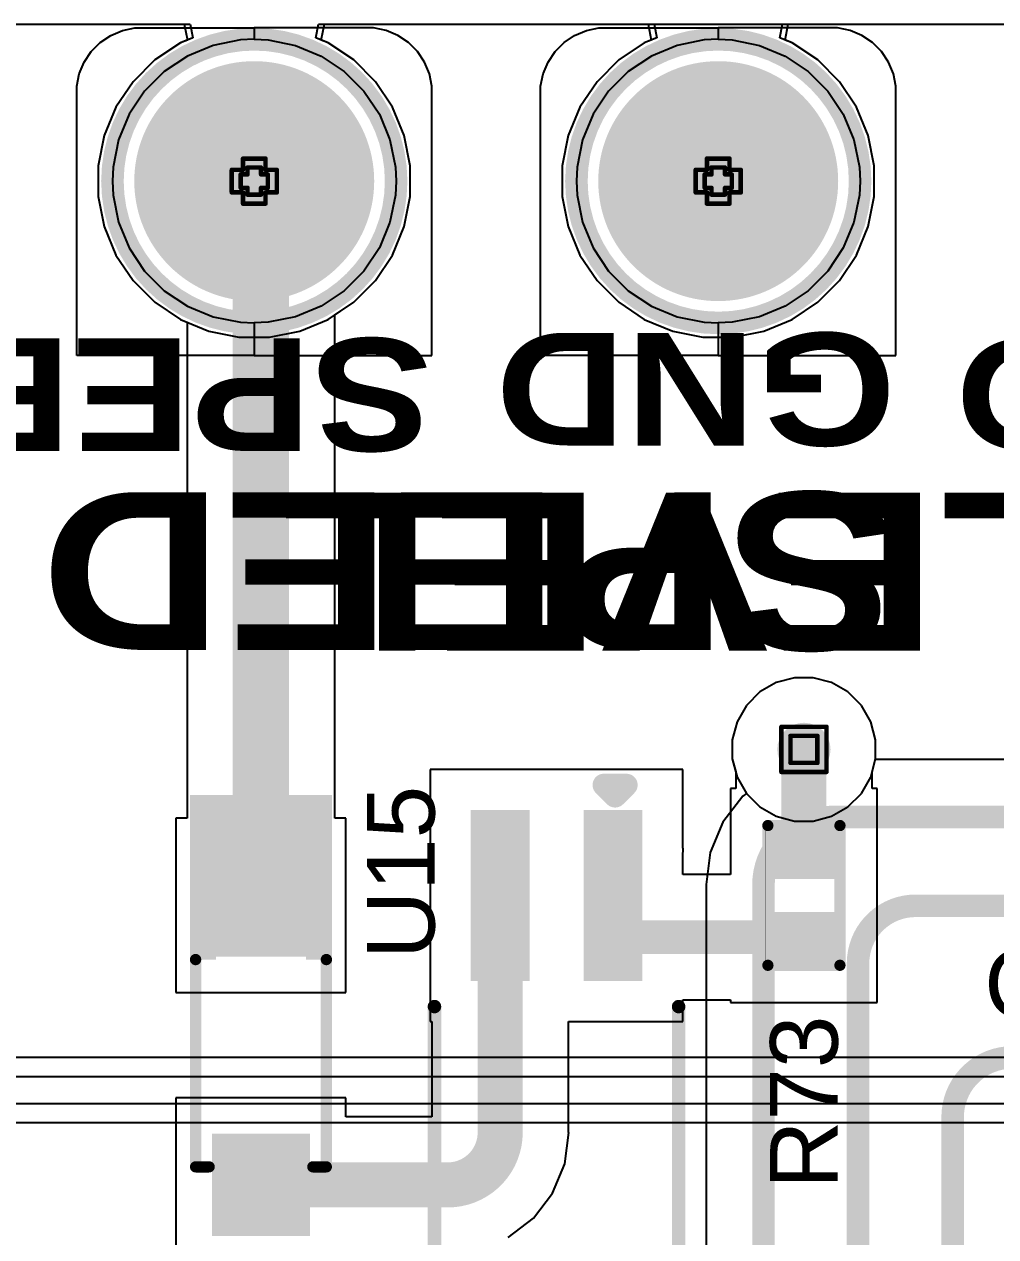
# Model space of a CAD drawing. Header units: inches. Extents: x -5 to 230, y -4 to 159.
# Drawn here: x 24.23 to 35.18, y 62.32 to 75.99 of the extents above; entities that cross this region are included whole.
import ezdxf

# ---------------------------------------------------------------- set-up
doc = ezdxf.new("R2010")
doc.units = ezdxf.units.IN
for name, color, linetype in [('Bottom Layer', 5, 'Continuous'), ('Bottom Solder', 6, 'Continuous'), ('Drill Drawing', 1, 'Continuous'), ('Layer 1', 16, 'Continuous'), ('Layer 2', 76, 'Continuous'), ('Multi-Layer', 9, 'Continuous'), ('Pad Holes', 156, 'Continuous'), ('Top Layer', 1, 'Continuous'), ('Top Overlay', 2, 'Continuous'), ('Top Paste', 8, 'Continuous'), ('Top Solder', 216, 'Continuous'), ('Via Holes', 16, 'Continuous')]:
    doc.layers.add(name, color=color, linetype=linetype)
doc.styles.add('Arial', font='', dxfattribs={"height": 0.2})
doc.styles.add('Arial Black_Bold', font='', dxfattribs={"height": 0.2})
doc.styles.get('Arial').set_extended_font_data('Arial')
doc.styles.get('Arial Black_Bold').set_extended_font_data('Arial Black', bold=True)

# ---------------------------------------------------------------- blocks, each defined once
blk = doc.blocks.new('0_5___T____P___30')
at = {"layer": 'Bottom Layer'}
h = blk.add_hatch(color=5, dxfattribs=at)
edge = h.paths.add_edge_path()
edge.add_arc((0, 0), 1.25, 0, 360)
at = {"layer": 'Bottom Solder'}
h = blk.add_hatch(color=6, dxfattribs=at)
edge = h.paths.add_edge_path()
edge.add_arc((0, 0), 1.352, 0, 360)
at = {"layer": 'Layer 1'}
h = blk.add_hatch(color=16, dxfattribs=at)
edge = h.paths.add_edge_path()
edge.add_arc((0, 0), 1.25, 0, 360)
at = {"layer": 'Layer 2'}
h = blk.add_hatch(color=76, dxfattribs=at)
edge = h.paths.add_edge_path()
edge.add_arc((0, 0), 1.25, 0, 360)
at = {"layer": 'Multi-Layer'}
h = blk.add_hatch(color=9, dxfattribs=at)
edge = h.paths.add_edge_path()
edge.add_arc((0, 0), 1.25, 0, 360)
at = {"layer": 'Pad Holes'}
h = blk.add_hatch(color=7, dxfattribs=at)
edge = h.paths.add_edge_path()
edge.add_arc((0, 0), 0.75, 0, 360)
at = {"layer": 'Top Layer'}
h = blk.add_hatch(color=1, dxfattribs=at)
edge = h.paths.add_edge_path()
edge.add_arc((0, 0), 1.25, 0, 360)
at = {"layer": 'Top Solder'}
h = blk.add_hatch(color=216, dxfattribs=at)
edge = h.paths.add_edge_path()
edge.add_arc((0, 0), 1.352, 0, 360)
blk = doc.blocks.new('0_5___T____P___32')
at = {"layer": 'Bottom Layer'}
h = blk.add_hatch(color=5, dxfattribs=at)
edge = h.paths.add_edge_path()
edge.add_arc((0, 0), 1.25, 0, 360)
at = {"layer": 'Bottom Solder'}
h = blk.add_hatch(color=6, dxfattribs=at)
edge = h.paths.add_edge_path()
edge.add_arc((0, 0), 1.352, 0, 360)
at = {"layer": 'Layer 1'}
h = blk.add_hatch(color=16, dxfattribs=at)
edge = h.paths.add_edge_path()
edge.add_arc((0, 0), 1.25, 0, 360)
at = {"layer": 'Layer 2'}
h = blk.add_hatch(color=76, dxfattribs=at)
edge = h.paths.add_edge_path()
edge.add_arc((0, 0), 1.25, 0, 360)
at = {"layer": 'Multi-Layer'}
h = blk.add_hatch(color=9, dxfattribs=at)
edge = h.paths.add_edge_path()
edge.add_arc((0, 0), 1.25, 0, 360)
at = {"layer": 'Pad Holes'}
h = blk.add_hatch(color=7, dxfattribs=at)
edge = h.paths.add_edge_path()
edge.add_arc((0, 0), 0.75, 0, 360)
at = {"layer": 'Top Layer'}
h = blk.add_hatch(color=1, dxfattribs=at)
edge = h.paths.add_edge_path()
edge.add_arc((0, 0), 1.25, 0, 360)
at = {"layer": 'Top Solder'}
h = blk.add_hatch(color=216, dxfattribs=at)
edge = h.paths.add_edge_path()
edge.add_arc((0, 0), 1.352, 0, 360)
blk = doc.blocks.new('SOIC_4_175____61')
at = {"layer": 'Top Layer'}
for points in [[(-2.31, 0.915), (-2.31, 0.355), (-4.137, 0.355), (-4.137, 0.915)], [(4.137, 0.915), (4.137, 0.355), (2.31, 0.355), (2.31, 0.915)], [(-2.31, -0.355), (-2.31, -0.915), (-4.137, -0.915), (-4.137, -0.355)], [(4.137, -0.355), (4.137, -0.915), (2.31, -0.915), (2.31, -0.355)]]:
    blk.add_hatch(color=1, dxfattribs=at).paths.add_polyline_path(points)
at = {"layer": 'Top Paste'}
for points in [[(-2.31, 0.915), (-2.31, 0.355), (-4.137, 0.355), (-4.137, 0.915)], [(4.137, 0.915), (4.137, 0.355), (2.31, 0.355), (2.31, 0.915)], [(-2.31, -0.355), (-2.31, -0.915), (-4.137, -0.915), (-4.137, -0.355)], [(4.137, -0.355), (4.137, -0.915), (2.31, -0.915), (2.31, -0.355)]]:
    blk.add_hatch(color=8, dxfattribs=at).paths.add_polyline_path(points)
at = {"layer": 'Top Solder'}
for points in [[(-2.259, 0.966), (-2.259, 0.304), (-4.188, 0.304), (-4.188, 0.966)], [(4.188, 0.966), (4.188, 0.304), (2.259, 0.304), (2.259, 0.966)], [(-2.259, -0.304), (-2.259, -0.966), (-4.188, -0.966), (-4.188, -0.304)], [(4.188, -0.304), (4.188, -0.966), (2.259, -0.966), (2.259, -0.304)]]:
    blk.add_hatch(color=216, dxfattribs=at).paths.add_polyline_path(points)
at = {"layer": 'Top Overlay'}
for points in [[(1.971, 1.376, 0.152, 0.152, 0), (-1.971, 1.376, 0.152, 0.152, 0)], [(-4.468, 0.533, 0.254, 0.254, 0), (-4.468, 0.787, 0.254, 0.254, 0)], [(-4.341, 0.66, 0.254, 0.254, 0), (-4.468, 0.787, 0.254, 0.254, 0)], [(-4.468, 0.533, 0.254, 0.254, 0), (-4.341, 0.66, 0.254, 0.254, 0)], [(1.971, -1.376, 0.152, 0.152, 0), (-1.971, -1.376, 0.152, 0.152, 0)]]:
    blk.add_lwpolyline(points, format="xyseb", dxfattribs=at)
for points in [[(-2.009, 1.376, 0.0762, 0.0762, 1), (-1.933, 1.376, 0.0762, 0.0762, 1)], [(1.933, 1.376, 0.0762, 0.0762, 1), (2.009, 1.376, 0.0762, 0.0762, 1)], [(-4.532, 0.787, 0.127, 0.127, 1), (-4.405, 0.787, 0.127, 0.127, 1)], [(-4.532, 0.787, 0.127, 0.127, 1), (-4.405, 0.787, 0.127, 0.127, 1)], [(-4.405, 0.66, 0.127, 0.127, 1), (-4.278, 0.66, 0.127, 0.127, 1)], [(-4.405, 0.66, 0.127, 0.127, 1), (-4.278, 0.66, 0.127, 0.127, 1)], [(-4.532, 0.533, 0.127, 0.127, 1), (-4.405, 0.533, 0.127, 0.127, 1)], [(-4.532, 0.533, 0.127, 0.127, 1), (-4.405, 0.533, 0.127, 0.127, 1)], [(-2.009, -1.376, 0.0762, 0.0762, 1), (-1.933, -1.376, 0.0762, 0.0762, 1)], [(1.933, -1.376, 0.0762, 0.0762, 1), (2.009, -1.376, 0.0762, 0.0762, 1)]]:
    blk.add_lwpolyline(points, format="xyseb", close=True, dxfattribs=at)
blk = doc.blocks.new('R___0402_107')
at = {"layer": 'Top Layer'}
for points in [[(-0.699, -0.318), (-0.699, 0.317), (-0.241, 0.317), (-0.241, -0.318)], [(0.241, -0.318), (0.241, 0.317), (0.699, 0.317), (0.699, -0.318)]]:
    blk.add_hatch(color=1, dxfattribs=at).paths.add_polyline_path(points)
at = {"layer": 'Top Paste'}
for points in [[(-0.699, -0.318), (-0.699, 0.317), (-0.241, 0.317), (-0.241, -0.318)], [(0.241, -0.318), (0.241, 0.317), (0.699, 0.317), (0.699, -0.318)]]:
    blk.add_hatch(color=8, dxfattribs=at).paths.add_polyline_path(points)
at = {"layer": 'Top Solder'}
for points in [[(-0.754, -0.373), (-0.754, 0.373), (-0.186, 0.373), (-0.186, -0.373)], [(0.186, -0.373), (0.186, 0.373), (0.754, 0.373), (0.754, -0.373)]]:
    blk.add_hatch(color=216, dxfattribs=at).paths.add_polyline_path(points)
at = {"layer": 'Top Overlay'}
for points in [[(0.787, 0.406, 0.127, 0.127, 0), (-0.787, 0.406, 0.127, 0.127, 0)], [(-0.787, -0.406, 0.127, 0.127, 0), (-0.787, 0.406, 0.127, 0.127, 0)], [(0.787, -0.406, 0.127, 0.127, 0), (0.787, 0.406, 0.127, 0.127, 0)], [(0.787, -0.406, 0.127, 0.127, 0), (-0.787, -0.406, 0.127, 0.127, 0)], [(0.813, -0.432, 0.00323, 0.00323, 0), (-0.813, -0.432, 0.00323, 0.00323, 0)]]:
    blk.add_lwpolyline(points, format="xyseb", dxfattribs=at)
for points in [[(-0.819, 0.406, 0.0635, 0.0635, 1), (-0.756, 0.406, 0.0635, 0.0635, 1)], [(-0.819, 0.406, 0.0635, 0.0635, 1), (-0.756, 0.406, 0.0635, 0.0635, 1)], [(0.756, 0.406, 0.0635, 0.0635, 1), (0.819, 0.406, 0.0635, 0.0635, 1)], [(0.756, 0.406, 0.0635, 0.0635, 1), (0.819, 0.406, 0.0635, 0.0635, 1)], [(-0.819, -0.406, 0.0635, 0.0635, 1), (-0.756, -0.406, 0.0635, 0.0635, 1)], [(-0.819, -0.406, 0.0635, 0.0635, 1), (-0.756, -0.406, 0.0635, 0.0635, 1)], [(0.756, -0.406, 0.0635, 0.0635, 1), (0.819, -0.406, 0.0635, 0.0635, 1)], [(0.756, -0.406, 0.0635, 0.0635, 1), (0.819, -0.406, 0.0635, 0.0635, 1)], [(-0.814, -0.432, 0.00161, 0.00161, 1), (-0.812, -0.432, 0.00161, 0.00161, 1)], [(0.812, -0.432, 0.00161, 0.00161, 1), (0.814, -0.432, 0.00161, 0.00161, 1)]]:
    blk.add_lwpolyline(points, format="xyseb", close=True, dxfattribs=at)
blk = doc.blocks.new('SOD_123_204')
at = {"layer": 'Top Layer'}
for points in [[(-1.1, 0.45), (-1.1, -0.45), (-2.05, -0.45), (-2.05, 0.45)], [(2.05, 0.45), (2.05, -0.45), (1.1, -0.45), (1.1, 0.45)]]:
    blk.add_hatch(color=1, dxfattribs=at).paths.add_polyline_path(points)
at = {"layer": 'Top Overlay'}
for points in [[(0.965, 0.508), (2.819, 0.508), (2.819, 0.8), (0.965, 0.8)], [(2.12, -0.787), (2.819, -0.787), (2.819, 0.787), (2.12, 0.787)], [(0.965, -0.8), (2.819, -0.8), (2.819, -0.508), (0.965, -0.508)]]:
    blk.add_hatch(color=2, dxfattribs=at).paths.add_polyline_path(points)
at = {"layer": 'Top Paste'}
for points in [[(-1.1, 0.45), (-1.1, -0.45), (-2.05, -0.45), (-2.05, 0.45)], [(2.05, 0.45), (2.05, -0.45), (1.1, -0.45), (1.1, 0.45)]]:
    blk.add_hatch(color=8, dxfattribs=at).paths.add_polyline_path(points)
at = {"layer": 'Top Solder'}
for points in [[(-0.998, 0.552), (-0.998, -0.552), (-2.152, -0.552), (-2.152, 0.552)], [(2.152, 0.552), (2.152, -0.552), (0.998, -0.552), (0.998, 0.552)]]:
    blk.add_hatch(color=216, dxfattribs=at).paths.add_polyline_path(points)
at = {"layer": 'Top Overlay'}
for points in [[(-1.372, 0.737, 0.127, 0.127, 0), (-1.372, 0.584, 0.127, 0.127, 0)], [(-1.372, 0.737, 0.127, 0.127, 0), (0.965, 0.737, 0.127, 0.127, 0)], [(-1.372, -0.584, 0.127, 0.127, 0), (-1.372, -0.737, 0.127, 0.127, 0)], [(-1.372, -0.737, 0.127, 0.127, 0), (0.965, -0.737, 0.127, 0.127, 0)]]:
    blk.add_lwpolyline(points, format="xyseb", dxfattribs=at)
for points in [[(-1.403, 0.737, 0.0635, 0.0635, 1), (-1.34, 0.737, 0.0635, 0.0635, 1)], [(-1.403, 0.737, 0.0635, 0.0635, 1), (-1.34, 0.737, 0.0635, 0.0635, 1)], [(0.933, 0.737, 0.0635, 0.0635, 1), (0.997, 0.737, 0.0635, 0.0635, 1)], [(-1.403, 0.584, 0.0635, 0.0635, 1), (-1.34, 0.584, 0.0635, 0.0635, 1)], [(-1.403, -0.584, 0.0635, 0.0635, 1), (-1.34, -0.584, 0.0635, 0.0635, 1)], [(-1.403, -0.737, 0.0635, 0.0635, 1), (-1.34, -0.737, 0.0635, 0.0635, 1)], [(-1.403, -0.737, 0.0635, 0.0635, 1), (-1.34, -0.737, 0.0635, 0.0635, 1)], [(0.933, -0.737, 0.0635, 0.0635, 1), (0.997, -0.737, 0.0635, 0.0635, 1)]]:
    blk.add_lwpolyline(points, format="xyseb", close=True, dxfattribs=at)

msp = doc.modelspace()

# ---------------------------------------------------------------- hatches: boundary and pattern name
at = {"layer": 'Bottom Layer'}
h = msp.add_hatch(color=5, dxfattribs=at)
edge = h.paths.add_edge_path()
edge.add_arc((33.02, 67.818), 0.3, 0, 360)
at = {"layer": 'Layer 1'}
h = msp.add_hatch(color=16, dxfattribs=at)
edge = h.paths.add_edge_path()
edge.add_arc((33.02, 67.818), 0.3, 0, 360)
at = {"layer": 'Layer 2'}
h = msp.add_hatch(color=76, dxfattribs=at)
edge = h.paths.add_edge_path()
edge.add_arc((33.02, 67.818), 0.3, 0, 360)
at = {"layer": 'Top Layer'}
h = msp.add_hatch(color=1, dxfattribs=at)
edge = h.paths.add_edge_path()
edge.add_arc((33.02, 67.818), 0.3, 0, 360)
at = {"layer": 'Via Holes'}
h = msp.add_hatch(color=7, dxfattribs=at)
edge = h.paths.add_edge_path()
edge.add_arc((33.02, 67.818), 0.15, 0, 360)

# ---------------------------------------------------------------- linework, layer by layer
at = {"layer": 'Bottom Layer'}
for p, q in [((22.386, 75.991), (26.035, 75.991)), ((26.035, 75.991), (26.071, 75.813)), ((27.58, 75.813), (27.615, 75.991)), ((27.615, 75.991), (31.264, 75.991)), ((31.264, 75.991), (31.3, 75.813)), ((32.809, 75.813), (32.844, 75.991)), ((32.844, 75.991), (36.448, 75.991)), ((25.993, 75.781), (25.705, 75.589)), ((26.071, 75.813), (25.993, 75.781)), ((27.658, 75.781), (27.58, 75.813)), ((27.946, 75.589), (27.658, 75.781)), ((31.221, 75.781), (30.934, 75.589)), ((31.3, 75.813), (31.221, 75.781)), ((32.887, 75.781), (32.809, 75.813)), ((33.175, 75.589), (32.887, 75.781)), ((25.705, 75.589), (25.46, 75.344)), ((28.191, 75.344), (27.946, 75.589)), ((30.934, 75.589), (30.689, 75.344)), ((33.42, 75.344), (33.175, 75.589)), ((25.46, 75.344), (25.267, 75.056)), ((28.383, 75.056), (28.191, 75.344)), ((30.689, 75.344), (30.496, 75.056)), ((33.612, 75.056), (33.42, 75.344)), ((25.267, 75.056), (25.135, 74.736)), ((28.516, 74.736), (28.383, 75.056)), ((30.496, 75.056), (30.364, 74.736)), ((33.745, 74.736), (33.612, 75.056)), ((25.135, 74.736), (25.067, 74.396)), ((28.583, 74.396), (28.516, 74.736)), ((30.364, 74.736), (30.296, 74.396)), ((33.812, 74.396), (33.745, 74.736)), ((25.067, 74.396), (25.067, 74.05)), ((28.583, 74.05), (28.583, 74.396)), ((30.296, 74.396), (30.296, 74.05)), ((33.812, 74.05), (33.812, 74.396)), ((25.067, 74.05), (25.135, 73.71)), ((28.516, 73.71), (28.583, 74.05)), ((30.296, 74.05), (30.364, 73.71)), ((33.745, 73.71), (33.812, 74.05)), ((25.135, 73.71), (25.267, 73.39)), ((28.383, 73.39), (28.516, 73.71)), ((30.364, 73.71), (30.496, 73.39)), ((33.612, 73.39), (33.745, 73.71)), ((25.267, 73.39), (25.46, 73.103)), ((28.191, 73.103), (28.383, 73.39)), ((30.496, 73.39), (30.689, 73.103)), ((33.42, 73.103), (33.612, 73.39)), ((25.46, 73.103), (25.705, 72.858)), ((27.946, 72.858), (28.191, 73.103)), ((30.689, 73.103), (30.934, 72.858)), ((33.175, 72.858), (33.42, 73.103)), ((25.705, 72.858), (25.993, 72.665)), ((27.658, 72.665), (27.946, 72.858)), ((30.934, 72.858), (31.221, 72.665)), ((32.887, 72.665), (33.175, 72.858)), ((25.993, 72.665), (26.313, 72.533)), ((27.338, 72.533), (27.658, 72.665)), ((31.221, 72.665), (31.541, 72.533)), ((32.567, 72.533), (32.887, 72.665)), ((26.313, 72.533), (26.652, 72.465)), ((26.652, 72.465), (26.998, 72.465)), ((26.998, 72.465), (27.338, 72.533)), ((31.541, 72.533), (31.881, 72.465)), ((31.881, 72.465), (32.227, 72.465)), ((32.227, 72.465), (32.567, 72.533)), ((32.914, 68.626), (32.708, 68.571)), ((33.126, 68.626), (32.914, 68.626)), ((33.332, 68.571), (33.126, 68.626)), ((32.708, 68.571), (32.524, 68.465)), ((33.516, 68.465), (33.332, 68.571)), ((32.524, 68.465), (32.373, 68.314)), ((33.667, 68.314), (33.516, 68.465)), ((32.373, 68.314), (32.267, 68.13)), ((33.773, 68.13), (33.667, 68.314)), ((32.267, 68.13), (32.212, 67.924)), ((33.828, 67.924), (33.773, 68.13)), ((32.212, 67.924), (32.212, 67.712)), ((33.828, 67.712), (33.828, 67.924)), ((32.212, 67.712), (32.267, 67.506)), ((33.834, 67.703), (33.828, 67.712)), ((39.919, 67.703), (33.834, 67.703)), ((32.267, 67.506), (32.373, 67.322)), ((32.331, 67.289), (32.106, 66.997)), ((32.373, 67.322), (32.331, 67.289)), ((32.106, 66.997), (31.965, 66.656)), ((31.965, 66.656), (31.918, 66.296)), ((31.918, 66.296), (31.917, 66.291)), ((31.917, 66.291), (31.917, 56.787))]:
    msp.add_line(p, q, dxfattribs=at)
for points in [[(32.564, 66.291, 0.254, 0.254, -0.414214), (33.329, 67.056, 0.254, 0.254, 0)], [(33.329, 67.056, 0.254, 0.254, 0), (71.692, 67.056, 0.254, 0.254, 0)], [(32.564, 50.823, 0.254, 0.254, 0), (32.564, 66.291, 0.254, 0.254, 0)], [(33.63, 65.407, 0.254, 0.254, -0.414214), (34.278, 66.055, 0.254, 0.254, 0)], [(34.278, 66.055, 0.254, 0.254, 0), (68.756, 66.055, 0.254, 0.254, 0)], [(33.63, 50.823, 0.254, 0.254, 0), (33.63, 65.407, 0.254, 0.254, 0)], [(34.696, 63.674, 0.254, 0.254, -0.414214), (35.368, 64.346, 0.254, 0.254, 0)], [(34.696, 50.823, 0.254, 0.254, 0), (34.696, 63.674, 0.254, 0.254, 0)]]:
    msp.add_lwpolyline(points, format="xyseb", dxfattribs=at)
for points in [[(33.266, 67.056, 0.127, 0.127, 1), (33.393, 67.056, 0.127, 0.127, 1)], [(33.266, 67.056, 0.127, 0.127, 1), (33.393, 67.056, 0.127, 0.127, 1)], [(32.501, 66.291, 0.127, 0.127, 1), (32.628, 66.291, 0.127, 0.127, 1)], [(32.501, 66.291, 0.127, 0.127, 1), (32.628, 66.291, 0.127, 0.127, 1)], [(34.215, 66.055, 0.127, 0.127, 1), (34.342, 66.055, 0.127, 0.127, 1)], [(34.215, 66.055, 0.127, 0.127, 1), (34.342, 66.055, 0.127, 0.127, 1)], [(33.566, 65.407, 0.127, 0.127, 1), (33.693, 65.407, 0.127, 0.127, 1)], [(33.566, 65.407, 0.127, 0.127, 1), (33.693, 65.407, 0.127, 0.127, 1)], [(34.632, 63.674, 0.127, 0.127, 1), (34.759, 63.674, 0.127, 0.127, 1)], [(34.632, 63.674, 0.127, 0.127, 1), (34.759, 63.674, 0.127, 0.127, 1)]]:
    msp.add_lwpolyline(points, format="xyseb", close=True, dxfattribs=at)
at = {"layer": 'Drill Drawing'}
for points in [[(26.698, 74.35, 0.0508, 0.0508, 0), (26.698, 74.477, 0.0508, 0.0508, 0)], [(26.698, 74.477, 0.0508, 0.0508, 0), (26.952, 74.477, 0.0508, 0.0508, 0)], [(26.952, 74.35, 0.0508, 0.0508, 0), (26.952, 74.477, 0.0508, 0.0508, 0)], [(31.927, 74.35, 0.0508, 0.0508, 0), (31.927, 74.477, 0.0508, 0.0508, 0)], [(31.927, 74.477, 0.0508, 0.0508, 0), (32.181, 74.477, 0.0508, 0.0508, 0)], [(32.181, 74.35, 0.0508, 0.0508, 0), (32.181, 74.477, 0.0508, 0.0508, 0)], [(26.571, 74.096, 0.0508, 0.0508, 0), (26.571, 74.35, 0.0508, 0.0508, 0)], [(26.571, 74.35, 0.0508, 0.0508, 0), (26.698, 74.35, 0.0508, 0.0508, 0)], [(26.749, 74.299, 0.0508, 0.0508, 0), (26.749, 74.376, 0.0508, 0.0508, 0)], [(26.749, 74.376, 0.0508, 0.0508, 0), (26.902, 74.376, 0.0508, 0.0508, 0)], [(26.902, 74.299, 0.0508, 0.0508, 0), (26.902, 74.376, 0.0508, 0.0508, 0)], [(26.952, 74.35, 0.0508, 0.0508, 0), (27.079, 74.35, 0.0508, 0.0508, 0)], [(27.079, 74.096, 0.0508, 0.0508, 0), (27.079, 74.35, 0.0508, 0.0508, 0)], [(31.8, 74.096, 0.0508, 0.0508, 0), (31.8, 74.35, 0.0508, 0.0508, 0)], [(31.8, 74.35, 0.0508, 0.0508, 0), (31.927, 74.35, 0.0508, 0.0508, 0)], [(31.978, 74.299, 0.0508, 0.0508, 0), (31.978, 74.376, 0.0508, 0.0508, 0)], [(31.978, 74.376, 0.0508, 0.0508, 0), (32.13, 74.376, 0.0508, 0.0508, 0)], [(32.13, 74.299, 0.0508, 0.0508, 0), (32.13, 74.376, 0.0508, 0.0508, 0)], [(32.181, 74.35, 0.0508, 0.0508, 0), (32.308, 74.35, 0.0508, 0.0508, 0)], [(32.308, 74.096, 0.0508, 0.0508, 0), (32.308, 74.35, 0.0508, 0.0508, 0)], [(26.673, 74.147, 0.0508, 0.0508, 0), (26.673, 74.299, 0.0508, 0.0508, 0)], [(26.673, 74.299, 0.0508, 0.0508, 0), (26.749, 74.299, 0.0508, 0.0508, 0)], [(26.902, 74.299, 0.0508, 0.0508, 0), (26.978, 74.299, 0.0508, 0.0508, 0)], [(26.978, 74.147, 0.0508, 0.0508, 0), (26.978, 74.299, 0.0508, 0.0508, 0)], [(31.902, 74.147, 0.0508, 0.0508, 0), (31.902, 74.299, 0.0508, 0.0508, 0)], [(31.902, 74.299, 0.0508, 0.0508, 0), (31.978, 74.299, 0.0508, 0.0508, 0)], [(32.13, 74.299, 0.0508, 0.0508, 0), (32.207, 74.299, 0.0508, 0.0508, 0)], [(32.207, 74.147, 0.0508, 0.0508, 0), (32.207, 74.299, 0.0508, 0.0508, 0)], [(26.571, 74.096, 0.0508, 0.0508, 0), (26.698, 74.096, 0.0508, 0.0508, 0)], [(26.673, 74.147, 0.0508, 0.0508, 0), (26.749, 74.147, 0.0508, 0.0508, 0)], [(26.698, 73.969, 0.0508, 0.0508, 0), (26.698, 74.096, 0.0508, 0.0508, 0)], [(26.749, 74.071, 0.0508, 0.0508, 0), (26.749, 74.147, 0.0508, 0.0508, 0)], [(26.749, 74.071, 0.0508, 0.0508, 0), (26.902, 74.071, 0.0508, 0.0508, 0)], [(26.902, 74.147, 0.0508, 0.0508, 0), (26.978, 74.147, 0.0508, 0.0508, 0)], [(26.902, 74.071, 0.0508, 0.0508, 0), (26.902, 74.147, 0.0508, 0.0508, 0)], [(26.952, 74.096, 0.0508, 0.0508, 0), (27.079, 74.096, 0.0508, 0.0508, 0)], [(26.952, 73.969, 0.0508, 0.0508, 0), (26.952, 74.096, 0.0508, 0.0508, 0)], [(31.8, 74.096, 0.0508, 0.0508, 0), (31.927, 74.096, 0.0508, 0.0508, 0)], [(31.902, 74.147, 0.0508, 0.0508, 0), (31.978, 74.147, 0.0508, 0.0508, 0)], [(31.927, 73.969, 0.0508, 0.0508, 0), (31.927, 74.096, 0.0508, 0.0508, 0)], [(31.978, 74.071, 0.0508, 0.0508, 0), (31.978, 74.147, 0.0508, 0.0508, 0)], [(31.978, 74.071, 0.0508, 0.0508, 0), (32.13, 74.071, 0.0508, 0.0508, 0)], [(32.13, 74.147, 0.0508, 0.0508, 0), (32.207, 74.147, 0.0508, 0.0508, 0)], [(32.13, 74.071, 0.0508, 0.0508, 0), (32.13, 74.147, 0.0508, 0.0508, 0)], [(32.181, 74.096, 0.0508, 0.0508, 0), (32.308, 74.096, 0.0508, 0.0508, 0)], [(32.181, 73.969, 0.0508, 0.0508, 0), (32.181, 74.096, 0.0508, 0.0508, 0)], [(26.698, 73.969, 0.0508, 0.0508, 0), (26.952, 73.969, 0.0508, 0.0508, 0)], [(31.927, 73.969, 0.0508, 0.0508, 0), (32.181, 73.969, 0.0508, 0.0508, 0)], [(32.766, 68.072, 0.0508, 0.0508, 0), (33.274, 68.072, 0.0508, 0.0508, 0)], [(32.766, 67.564, 0.0508, 0.0508, 0), (32.766, 68.072, 0.0508, 0.0508, 0)], [(33.274, 67.564, 0.0508, 0.0508, 0), (33.274, 68.072, 0.0508, 0.0508, 0)], [(32.868, 67.97, 0.0508, 0.0508, 0), (33.172, 67.97, 0.0508, 0.0508, 0)], [(32.868, 67.666, 0.0508, 0.0508, 0), (32.868, 67.97, 0.0508, 0.0508, 0)], [(33.172, 67.666, 0.0508, 0.0508, 0), (33.172, 67.97, 0.0508, 0.0508, 0)], [(32.868, 67.666, 0.0508, 0.0508, 0), (33.172, 67.666, 0.0508, 0.0508, 0)], [(32.766, 67.564, 0.0508, 0.0508, 0), (33.274, 67.564, 0.0508, 0.0508, 0)]]:
    msp.add_lwpolyline(points, format="xyseb", dxfattribs=at)
for points in [[(26.686, 74.477, 0.0254, 0.0254, 1), (26.711, 74.477, 0.0254, 0.0254, 1)], [(26.686, 74.477, 0.0254, 0.0254, 1), (26.711, 74.477, 0.0254, 0.0254, 1)], [(26.94, 74.477, 0.0254, 0.0254, 1), (26.965, 74.477, 0.0254, 0.0254, 1)], [(26.94, 74.477, 0.0254, 0.0254, 1), (26.965, 74.477, 0.0254, 0.0254, 1)], [(31.914, 74.477, 0.0254, 0.0254, 1), (31.94, 74.477, 0.0254, 0.0254, 1)], [(31.914, 74.477, 0.0254, 0.0254, 1), (31.94, 74.477, 0.0254, 0.0254, 1)], [(32.168, 74.477, 0.0254, 0.0254, 1), (32.194, 74.477, 0.0254, 0.0254, 1)], [(32.168, 74.477, 0.0254, 0.0254, 1), (32.194, 74.477, 0.0254, 0.0254, 1)], [(26.559, 74.35, 0.0254, 0.0254, 1), (26.584, 74.35, 0.0254, 0.0254, 1)], [(26.559, 74.35, 0.0254, 0.0254, 1), (26.584, 74.35, 0.0254, 0.0254, 1)], [(26.686, 74.35, 0.0254, 0.0254, 1), (26.711, 74.35, 0.0254, 0.0254, 1)], [(26.686, 74.35, 0.0254, 0.0254, 1), (26.711, 74.35, 0.0254, 0.0254, 1)], [(26.736, 74.376, 0.0254, 0.0254, 1), (26.762, 74.376, 0.0254, 0.0254, 1)], [(26.736, 74.376, 0.0254, 0.0254, 1), (26.762, 74.376, 0.0254, 0.0254, 1)], [(26.889, 74.376, 0.0254, 0.0254, 1), (26.914, 74.376, 0.0254, 0.0254, 1)], [(26.889, 74.376, 0.0254, 0.0254, 1), (26.914, 74.376, 0.0254, 0.0254, 1)], [(26.94, 74.35, 0.0254, 0.0254, 1), (26.965, 74.35, 0.0254, 0.0254, 1)], [(26.94, 74.35, 0.0254, 0.0254, 1), (26.965, 74.35, 0.0254, 0.0254, 1)], [(27.067, 74.35, 0.0254, 0.0254, 1), (27.092, 74.35, 0.0254, 0.0254, 1)], [(27.067, 74.35, 0.0254, 0.0254, 1), (27.092, 74.35, 0.0254, 0.0254, 1)], [(31.787, 74.35, 0.0254, 0.0254, 1), (31.813, 74.35, 0.0254, 0.0254, 1)], [(31.787, 74.35, 0.0254, 0.0254, 1), (31.813, 74.35, 0.0254, 0.0254, 1)], [(31.914, 74.35, 0.0254, 0.0254, 1), (31.94, 74.35, 0.0254, 0.0254, 1)], [(31.914, 74.35, 0.0254, 0.0254, 1), (31.94, 74.35, 0.0254, 0.0254, 1)], [(31.965, 74.376, 0.0254, 0.0254, 1), (31.991, 74.376, 0.0254, 0.0254, 1)], [(31.965, 74.376, 0.0254, 0.0254, 1), (31.991, 74.376, 0.0254, 0.0254, 1)], [(32.118, 74.376, 0.0254, 0.0254, 1), (32.143, 74.376, 0.0254, 0.0254, 1)], [(32.118, 74.376, 0.0254, 0.0254, 1), (32.143, 74.376, 0.0254, 0.0254, 1)], [(32.168, 74.35, 0.0254, 0.0254, 1), (32.194, 74.35, 0.0254, 0.0254, 1)], [(32.168, 74.35, 0.0254, 0.0254, 1), (32.194, 74.35, 0.0254, 0.0254, 1)], [(32.295, 74.35, 0.0254, 0.0254, 1), (32.321, 74.35, 0.0254, 0.0254, 1)], [(32.295, 74.35, 0.0254, 0.0254, 1), (32.321, 74.35, 0.0254, 0.0254, 1)], [(26.66, 74.299, 0.0254, 0.0254, 1), (26.686, 74.299, 0.0254, 0.0254, 1)], [(26.66, 74.299, 0.0254, 0.0254, 1), (26.686, 74.299, 0.0254, 0.0254, 1)], [(26.736, 74.299, 0.0254, 0.0254, 1), (26.762, 74.299, 0.0254, 0.0254, 1)], [(26.736, 74.299, 0.0254, 0.0254, 1), (26.762, 74.299, 0.0254, 0.0254, 1)], [(26.889, 74.299, 0.0254, 0.0254, 1), (26.914, 74.299, 0.0254, 0.0254, 1)], [(26.889, 74.299, 0.0254, 0.0254, 1), (26.914, 74.299, 0.0254, 0.0254, 1)], [(26.965, 74.299, 0.0254, 0.0254, 1), (26.99, 74.299, 0.0254, 0.0254, 1)], [(26.965, 74.299, 0.0254, 0.0254, 1), (26.99, 74.299, 0.0254, 0.0254, 1)], [(31.889, 74.299, 0.0254, 0.0254, 1), (31.914, 74.299, 0.0254, 0.0254, 1)], [(31.889, 74.299, 0.0254, 0.0254, 1), (31.914, 74.299, 0.0254, 0.0254, 1)], [(31.965, 74.299, 0.0254, 0.0254, 1), (31.991, 74.299, 0.0254, 0.0254, 1)], [(31.965, 74.299, 0.0254, 0.0254, 1), (31.991, 74.299, 0.0254, 0.0254, 1)], [(32.118, 74.299, 0.0254, 0.0254, 1), (32.143, 74.299, 0.0254, 0.0254, 1)], [(32.118, 74.299, 0.0254, 0.0254, 1), (32.143, 74.299, 0.0254, 0.0254, 1)], [(32.194, 74.299, 0.0254, 0.0254, 1), (32.219, 74.299, 0.0254, 0.0254, 1)], [(32.194, 74.299, 0.0254, 0.0254, 1), (32.219, 74.299, 0.0254, 0.0254, 1)], [(26.559, 74.096, 0.0254, 0.0254, 1), (26.584, 74.096, 0.0254, 0.0254, 1)], [(26.559, 74.096, 0.0254, 0.0254, 1), (26.584, 74.096, 0.0254, 0.0254, 1)], [(26.66, 74.147, 0.0254, 0.0254, 1), (26.686, 74.147, 0.0254, 0.0254, 1)], [(26.66, 74.147, 0.0254, 0.0254, 1), (26.686, 74.147, 0.0254, 0.0254, 1)], [(26.686, 74.096, 0.0254, 0.0254, 1), (26.711, 74.096, 0.0254, 0.0254, 1)], [(26.686, 74.096, 0.0254, 0.0254, 1), (26.711, 74.096, 0.0254, 0.0254, 1)], [(26.736, 74.147, 0.0254, 0.0254, 1), (26.762, 74.147, 0.0254, 0.0254, 1)], [(26.736, 74.147, 0.0254, 0.0254, 1), (26.762, 74.147, 0.0254, 0.0254, 1)], [(26.736, 74.071, 0.0254, 0.0254, 1), (26.762, 74.071, 0.0254, 0.0254, 1)], [(26.736, 74.071, 0.0254, 0.0254, 1), (26.762, 74.071, 0.0254, 0.0254, 1)], [(26.889, 74.147, 0.0254, 0.0254, 1), (26.914, 74.147, 0.0254, 0.0254, 1)], [(26.889, 74.147, 0.0254, 0.0254, 1), (26.914, 74.147, 0.0254, 0.0254, 1)], [(26.889, 74.071, 0.0254, 0.0254, 1), (26.914, 74.071, 0.0254, 0.0254, 1)], [(26.889, 74.071, 0.0254, 0.0254, 1), (26.914, 74.071, 0.0254, 0.0254, 1)], [(26.94, 74.096, 0.0254, 0.0254, 1), (26.965, 74.096, 0.0254, 0.0254, 1)], [(26.94, 74.096, 0.0254, 0.0254, 1), (26.965, 74.096, 0.0254, 0.0254, 1)], [(26.965, 74.147, 0.0254, 0.0254, 1), (26.99, 74.147, 0.0254, 0.0254, 1)], [(26.965, 74.147, 0.0254, 0.0254, 1), (26.99, 74.147, 0.0254, 0.0254, 1)], [(27.067, 74.096, 0.0254, 0.0254, 1), (27.092, 74.096, 0.0254, 0.0254, 1)], [(27.067, 74.096, 0.0254, 0.0254, 1), (27.092, 74.096, 0.0254, 0.0254, 1)], [(31.787, 74.096, 0.0254, 0.0254, 1), (31.813, 74.096, 0.0254, 0.0254, 1)], [(31.787, 74.096, 0.0254, 0.0254, 1), (31.813, 74.096, 0.0254, 0.0254, 1)], [(31.889, 74.147, 0.0254, 0.0254, 1), (31.914, 74.147, 0.0254, 0.0254, 1)], [(31.889, 74.147, 0.0254, 0.0254, 1), (31.914, 74.147, 0.0254, 0.0254, 1)], [(31.914, 74.096, 0.0254, 0.0254, 1), (31.94, 74.096, 0.0254, 0.0254, 1)], [(31.914, 74.096, 0.0254, 0.0254, 1), (31.94, 74.096, 0.0254, 0.0254, 1)], [(31.965, 74.147, 0.0254, 0.0254, 1), (31.991, 74.147, 0.0254, 0.0254, 1)], [(31.965, 74.147, 0.0254, 0.0254, 1), (31.991, 74.147, 0.0254, 0.0254, 1)], [(31.965, 74.071, 0.0254, 0.0254, 1), (31.991, 74.071, 0.0254, 0.0254, 1)], [(31.965, 74.071, 0.0254, 0.0254, 1), (31.991, 74.071, 0.0254, 0.0254, 1)], [(32.118, 74.147, 0.0254, 0.0254, 1), (32.143, 74.147, 0.0254, 0.0254, 1)], [(32.118, 74.147, 0.0254, 0.0254, 1), (32.143, 74.147, 0.0254, 0.0254, 1)], [(32.118, 74.071, 0.0254, 0.0254, 1), (32.143, 74.071, 0.0254, 0.0254, 1)], [(32.118, 74.071, 0.0254, 0.0254, 1), (32.143, 74.071, 0.0254, 0.0254, 1)], [(32.168, 74.096, 0.0254, 0.0254, 1), (32.194, 74.096, 0.0254, 0.0254, 1)], [(32.168, 74.096, 0.0254, 0.0254, 1), (32.194, 74.096, 0.0254, 0.0254, 1)], [(32.194, 74.147, 0.0254, 0.0254, 1), (32.219, 74.147, 0.0254, 0.0254, 1)], [(32.194, 74.147, 0.0254, 0.0254, 1), (32.219, 74.147, 0.0254, 0.0254, 1)], [(32.295, 74.096, 0.0254, 0.0254, 1), (32.321, 74.096, 0.0254, 0.0254, 1)], [(32.295, 74.096, 0.0254, 0.0254, 1), (32.321, 74.096, 0.0254, 0.0254, 1)], [(26.686, 73.969, 0.0254, 0.0254, 1), (26.711, 73.969, 0.0254, 0.0254, 1)], [(26.686, 73.969, 0.0254, 0.0254, 1), (26.711, 73.969, 0.0254, 0.0254, 1)], [(26.94, 73.969, 0.0254, 0.0254, 1), (26.965, 73.969, 0.0254, 0.0254, 1)], [(26.94, 73.969, 0.0254, 0.0254, 1), (26.965, 73.969, 0.0254, 0.0254, 1)], [(31.914, 73.969, 0.0254, 0.0254, 1), (31.94, 73.969, 0.0254, 0.0254, 1)], [(31.914, 73.969, 0.0254, 0.0254, 1), (31.94, 73.969, 0.0254, 0.0254, 1)], [(32.168, 73.969, 0.0254, 0.0254, 1), (32.194, 73.969, 0.0254, 0.0254, 1)], [(32.168, 73.969, 0.0254, 0.0254, 1), (32.194, 73.969, 0.0254, 0.0254, 1)], [(32.753, 68.072, 0.0254, 0.0254, 1), (32.779, 68.072, 0.0254, 0.0254, 1)], [(32.753, 68.072, 0.0254, 0.0254, 1), (32.779, 68.072, 0.0254, 0.0254, 1)], [(33.261, 68.072, 0.0254, 0.0254, 1), (33.287, 68.072, 0.0254, 0.0254, 1)], [(33.261, 68.072, 0.0254, 0.0254, 1), (33.287, 68.072, 0.0254, 0.0254, 1)], [(32.855, 67.97, 0.0254, 0.0254, 1), (32.88, 67.97, 0.0254, 0.0254, 1)], [(32.855, 67.97, 0.0254, 0.0254, 1), (32.88, 67.97, 0.0254, 0.0254, 1)], [(33.16, 67.97, 0.0254, 0.0254, 1), (33.185, 67.97, 0.0254, 0.0254, 1)], [(33.16, 67.97, 0.0254, 0.0254, 1), (33.185, 67.97, 0.0254, 0.0254, 1)], [(32.855, 67.666, 0.0254, 0.0254, 1), (32.88, 67.666, 0.0254, 0.0254, 1)], [(32.855, 67.666, 0.0254, 0.0254, 1), (32.88, 67.666, 0.0254, 0.0254, 1)], [(33.16, 67.666, 0.0254, 0.0254, 1), (33.185, 67.666, 0.0254, 0.0254, 1)], [(33.16, 67.666, 0.0254, 0.0254, 1), (33.185, 67.666, 0.0254, 0.0254, 1)], [(32.753, 67.564, 0.0254, 0.0254, 1), (32.779, 67.564, 0.0254, 0.0254, 1)], [(32.753, 67.564, 0.0254, 0.0254, 1), (32.779, 67.564, 0.0254, 0.0254, 1)], [(33.261, 67.564, 0.0254, 0.0254, 1), (33.287, 67.564, 0.0254, 0.0254, 1)], [(33.261, 67.564, 0.0254, 0.0254, 1), (33.287, 67.564, 0.0254, 0.0254, 1)]]:
    msp.add_lwpolyline(points, format="xyseb", close=True, dxfattribs=at)
at = {"layer": 'Layer 1'}
for p, q in [((22.386, 75.991), (26.035, 75.991)), ((26.035, 75.991), (26.071, 75.813)), ((27.58, 75.813), (27.615, 75.991)), ((27.615, 75.991), (41.676, 75.991)), ((25.993, 75.781), (25.705, 75.589)), ((26.071, 75.813), (25.993, 75.781)), ((27.658, 75.781), (27.58, 75.813)), ((27.946, 75.589), (27.658, 75.781)), ((25.705, 75.589), (25.46, 75.344)), ((28.191, 75.344), (27.946, 75.589)), ((25.46, 75.344), (25.267, 75.056)), ((28.383, 75.056), (28.191, 75.344)), ((25.267, 75.056), (25.135, 74.736)), ((28.516, 74.736), (28.383, 75.056)), ((25.135, 74.736), (25.067, 74.396)), ((28.583, 74.396), (28.516, 74.736)), ((25.067, 74.396), (25.067, 74.05)), ((28.583, 74.05), (28.583, 74.396)), ((25.067, 74.05), (25.135, 73.71)), ((28.516, 73.71), (28.583, 74.05)), ((25.135, 73.71), (25.267, 73.39)), ((28.383, 73.39), (28.516, 73.71)), ((25.267, 73.39), (25.46, 73.103)), ((28.191, 73.103), (28.383, 73.39)), ((25.46, 73.103), (25.705, 72.858)), ((27.946, 72.858), (28.191, 73.103)), ((25.705, 72.858), (25.993, 72.665)), ((27.658, 72.665), (27.946, 72.858)), ((25.993, 72.665), (26.313, 72.533)), ((27.338, 72.533), (27.658, 72.665)), ((26.313, 72.533), (26.652, 72.465)), ((26.652, 72.465), (26.998, 72.465)), ((26.998, 72.465), (27.338, 72.533)), ((32.914, 68.626), (32.708, 68.571)), ((33.126, 68.626), (32.914, 68.626)), ((33.332, 68.571), (33.126, 68.626)), ((32.708, 68.571), (32.524, 68.465)), ((33.516, 68.465), (33.332, 68.571)), ((32.524, 68.465), (32.373, 68.314)), ((33.667, 68.314), (33.516, 68.465)), ((32.373, 68.314), (32.267, 68.13)), ((33.773, 68.13), (33.667, 68.314)), ((32.267, 68.13), (32.212, 67.924)), ((33.828, 67.924), (33.773, 68.13)), ((32.212, 67.924), (32.212, 67.712)), ((33.828, 67.712), (33.828, 67.924)), ((32.212, 67.712), (32.267, 67.506)), ((33.773, 67.506), (33.828, 67.712)), ((32.267, 67.506), (32.373, 67.322)), ((33.667, 67.322), (33.773, 67.506)), ((32.373, 67.322), (32.524, 67.171)), ((33.516, 67.171), (33.667, 67.322)), ((32.524, 67.171), (32.708, 67.065)), ((33.332, 67.065), (33.516, 67.171)), ((32.708, 67.065), (32.914, 67.01)), ((32.914, 67.01), (33.126, 67.01)), ((33.126, 67.01), (33.332, 67.065)), ((36.633, 64.346), (-2.982, 64.346)), ((-2.982, 63.828), (36.633, 63.828))]:
    msp.add_line(p, q, dxfattribs=at)
at = {"layer": 'Layer 2'}
for p, q in [((18.923, 75.991), (26.035, 75.991)), ((26.035, 75.991), (26.071, 75.813)), ((27.58, 75.813), (27.615, 75.991)), ((27.615, 75.991), (31.264, 75.991)), ((31.264, 75.991), (31.3, 75.813)), ((32.809, 75.813), (32.844, 75.991)), ((32.844, 75.991), (36.448, 75.991)), ((25.993, 75.781), (25.705, 75.589)), ((26.071, 75.813), (25.993, 75.781)), ((27.658, 75.781), (27.58, 75.813)), ((27.946, 75.589), (27.658, 75.781)), ((31.221, 75.781), (30.934, 75.589)), ((31.3, 75.813), (31.221, 75.781)), ((32.887, 75.781), (32.809, 75.813)), ((33.175, 75.589), (32.887, 75.781)), ((25.705, 75.589), (25.46, 75.344)), ((28.191, 75.344), (27.946, 75.589)), ((30.934, 75.589), (30.689, 75.344)), ((33.42, 75.344), (33.175, 75.589)), ((25.46, 75.344), (25.267, 75.056)), ((28.383, 75.056), (28.191, 75.344)), ((30.689, 75.344), (30.496, 75.056)), ((33.612, 75.056), (33.42, 75.344)), ((25.267, 75.056), (25.135, 74.736)), ((28.516, 74.736), (28.383, 75.056)), ((30.496, 75.056), (30.364, 74.736)), ((33.745, 74.736), (33.612, 75.056)), ((25.135, 74.736), (25.067, 74.396)), ((28.583, 74.396), (28.516, 74.736)), ((30.364, 74.736), (30.296, 74.396)), ((33.812, 74.396), (33.745, 74.736)), ((25.067, 74.396), (25.067, 74.05)), ((28.583, 74.05), (28.583, 74.396)), ((30.296, 74.396), (30.296, 74.05)), ((33.812, 74.05), (33.812, 74.396)), ((25.067, 74.05), (25.135, 73.71)), ((28.516, 73.71), (28.583, 74.05)), ((30.296, 74.05), (30.364, 73.71)), ((33.745, 73.71), (33.812, 74.05)), ((25.135, 73.71), (25.267, 73.39)), ((28.383, 73.39), (28.516, 73.71)), ((30.364, 73.71), (30.496, 73.39)), ((33.612, 73.39), (33.745, 73.71)), ((25.267, 73.39), (25.46, 73.103)), ((28.191, 73.103), (28.383, 73.39)), ((30.496, 73.39), (30.689, 73.103)), ((33.42, 73.103), (33.612, 73.39)), ((25.46, 73.103), (25.705, 72.858)), ((27.946, 72.858), (28.191, 73.103)), ((30.689, 73.103), (30.934, 72.858)), ((33.175, 72.858), (33.42, 73.103)), ((25.705, 72.858), (25.993, 72.665)), ((27.658, 72.665), (27.946, 72.858)), ((30.934, 72.858), (31.221, 72.665)), ((32.887, 72.665), (33.175, 72.858)), ((25.993, 72.665), (26.313, 72.533)), ((27.338, 72.533), (27.658, 72.665)), ((31.221, 72.665), (31.541, 72.533)), ((32.567, 72.533), (32.887, 72.665)), ((26.313, 72.533), (26.652, 72.465)), ((26.652, 72.465), (26.998, 72.465)), ((26.998, 72.465), (27.338, 72.533)), ((31.541, 72.533), (31.881, 72.465)), ((31.881, 72.465), (32.227, 72.465)), ((32.227, 72.465), (32.567, 72.533)), ((62.199, 64.129), (20.156, 64.129)), ((20.156, 63.611), (42.06, 63.611))]:
    msp.add_line(p, q, dxfattribs=at)
at = {"layer": 'Top Layer'}
for p, q in [((23.495, 75.991), (26.102, 75.991)), ((26.102, 75.991), (26.132, 75.839)), ((27.519, 75.839), (27.549, 75.991)), ((27.549, 75.991), (31.331, 75.991)), ((31.331, 75.991), (31.361, 75.839)), ((32.747, 75.839), (32.778, 75.991)), ((32.778, 75.991), (36.514, 75.991)), ((25.993, 75.781), (25.705, 75.589)), ((26.132, 75.839), (25.993, 75.781)), ((27.658, 75.781), (27.519, 75.839)), ((27.946, 75.589), (27.658, 75.781)), ((31.221, 75.781), (30.934, 75.589)), ((31.361, 75.839), (31.221, 75.781)), ((32.887, 75.781), (32.747, 75.839)), ((33.175, 75.589), (32.887, 75.781)), ((25.705, 75.589), (25.46, 75.344)), ((28.191, 75.344), (27.946, 75.589)), ((30.934, 75.589), (30.689, 75.344)), ((33.42, 75.344), (33.175, 75.589)), ((25.46, 75.344), (25.267, 75.056)), ((28.383, 75.056), (28.191, 75.344)), ((30.689, 75.344), (30.496, 75.056)), ((33.612, 75.056), (33.42, 75.344)), ((25.267, 75.056), (25.135, 74.736)), ((28.516, 74.736), (28.383, 75.056)), ((30.496, 75.056), (30.364, 74.736)), ((33.745, 74.736), (33.612, 75.056)), ((25.135, 74.736), (25.067, 74.396)), ((28.583, 74.396), (28.516, 74.736)), ((30.364, 74.736), (30.296, 74.396)), ((33.812, 74.396), (33.745, 74.736)), ((25.067, 74.396), (25.067, 74.05)), ((28.583, 74.05), (28.583, 74.396)), ((30.296, 74.396), (30.296, 74.05)), ((33.812, 74.05), (33.812, 74.396)), ((25.067, 74.05), (25.135, 73.71)), ((28.516, 73.71), (28.583, 74.05)), ((30.296, 74.05), (30.364, 73.71)), ((33.745, 73.71), (33.812, 74.05)), ((25.135, 73.71), (25.267, 73.39)), ((28.383, 73.39), (28.516, 73.71)), ((30.364, 73.71), (30.496, 73.39)), ((33.612, 73.39), (33.745, 73.71)), ((25.267, 73.39), (25.46, 73.103)), ((28.191, 73.103), (28.383, 73.39)), ((30.496, 73.39), (30.689, 73.103)), ((33.42, 73.103), (33.612, 73.39)), ((25.46, 73.103), (25.705, 72.858)), ((27.946, 72.858), (28.191, 73.103)), ((30.689, 73.103), (30.934, 72.858)), ((33.175, 72.858), (33.42, 73.103)), ((25.705, 72.858), (25.993, 72.665)), ((27.734, 72.716), (27.946, 72.858)), ((30.934, 72.858), (31.221, 72.665)), ((32.887, 72.665), (33.175, 72.858)), ((27.734, 67.042), (27.734, 72.716)), ((25.993, 72.665), (26.069, 72.634)), ((26.069, 72.634), (26.069, 67.042)), ((31.221, 72.665), (31.541, 72.533)), ((32.567, 72.533), (32.887, 72.665)), ((31.541, 72.533), (31.881, 72.465)), ((31.881, 72.465), (32.227, 72.465)), ((32.227, 72.465), (32.567, 72.533)), ((32.914, 68.626), (32.708, 68.571)), ((33.126, 68.626), (32.914, 68.626)), ((33.332, 68.571), (33.126, 68.626)), ((32.708, 68.571), (32.524, 68.465)), ((33.516, 68.465), (33.332, 68.571)), ((32.524, 68.465), (32.373, 68.314)), ((33.667, 68.314), (33.516, 68.465)), ((32.373, 68.314), (32.267, 68.13)), ((33.773, 68.13), (33.667, 68.314)), ((32.267, 68.13), (32.212, 67.924)), ((33.828, 67.924), (33.773, 68.13)), ((32.212, 67.924), (32.212, 67.712)), ((33.828, 67.712), (33.828, 67.924)), ((32.212, 67.712), (32.251, 67.564)), ((33.789, 67.564), (33.828, 67.712)), ((31.655, 67.593), (28.809, 67.593)), ((28.809, 67.593), (28.809, 64.75)), ((31.655, 66.713), (31.655, 67.593)), ((32.251, 67.564), (32.251, 67.378)), ((33.789, 67.378), (33.789, 67.564)), ((32.251, 67.378), (32.194, 67.378)), ((32.194, 67.378), (32.194, 66.406)), ((33.846, 67.378), (33.789, 67.378)), ((33.846, 65.905), (33.846, 67.378)), ((26.069, 67.042), (25.943, 67.042)), ((25.943, 67.042), (25.943, 65.076)), ((27.859, 67.042), (27.734, 67.042)), ((27.859, 65.076), (27.859, 67.042)), ((31.659, 66.693), (31.655, 66.713)), ((31.655, 66.622), (31.659, 66.693)), ((31.655, 66.406), (31.655, 66.622)), ((32.194, 66.406), (31.655, 66.406)), ((33.846, 64.965), (33.846, 65.905)), ((25.943, 65.076), (27.859, 65.076)), ((31.655, 64.75), (31.655, 64.997)), ((31.655, 64.997), (32.194, 64.997)), ((32.194, 64.997), (32.194, 64.965)), ((32.194, 64.965), (33.846, 64.965)), ((28.809, 64.75), (28.828, 64.75)), ((28.828, 64.75), (28.828, 63.677)), ((30.366, 63.5), (30.366, 64.75)), ((30.366, 64.75), (31.655, 64.75)), ((27.859, 63.892), (25.943, 63.892)), ((25.943, 63.892), (25.943, 61.926)), ((27.859, 63.677), (27.859, 63.892)), ((28.828, 63.677), (27.859, 63.677)), ((30.324, 63.147), (30.371, 63.5)), ((30.371, 63.5), (30.366, 63.5)), ((30.188, 62.817), (30.324, 63.147)), ((29.971, 62.535), (30.188, 62.817)), ((29.688, 62.318), (29.971, 62.535))]:
    msp.add_line(p, q, dxfattribs=at)
for points in [[(26.825, 74.223, 0.508, 0.508, -0.414214), (26.901, 74.147, 0.508, 0.508, 0)], [(26.901, 66.059, 0.635, 0.635, 0), (26.901, 74.147, 0.635, 0.635, 0)], [(33.02, 66.642, 0.508, 0.508, 0), (33.02, 67.818, 0.508, 0.508, 0)], [(30.867, 66.172, 0.381, 0.381, 0), (30.957, 66.642, 0.381, 0.381, 0)], [(29.597, 63.5, 0.508, 0.508, 0), (29.597, 66.172, 0.508, 0.508, 0)], [(30.957, 65.702, 0.381, 0.381, 0), (33.02, 65.702, 0.381, 0.381, 0)], [(29.597, 63.5, 0.508, 0.508, -0.414214), (29.006, 62.909, 0.508, 0.508, 0)], [(26.901, 62.909, 0.508, 0.508, 0), (29.006, 62.909, 0.508, 0.508, 0)]]:
    msp.add_lwpolyline(points, format="xyseb", dxfattribs=at)
for points in [[(26.698, 74.223, 0.254, 0.254, 1), (26.952, 74.223, 0.254, 0.254, 1)], [(26.743, 74.147, 0.318, 0.318, 1), (27.06, 74.147, 0.318, 0.318, 1)], [(26.774, 74.147, 0.254, 0.254, 1), (27.028, 74.147, 0.254, 0.254, 1)], [(32.893, 67.818, 0.254, 0.254, 1), (33.147, 67.818, 0.254, 0.254, 1)], [(30.861, 66.642, 0.191, 0.191, 1), (31.052, 66.642, 0.191, 0.191, 1)], [(32.893, 66.642, 0.254, 0.254, 1), (33.147, 66.642, 0.254, 0.254, 1)], [(29.47, 66.172, 0.254, 0.254, 1), (29.724, 66.172, 0.254, 0.254, 1)], [(26.743, 66.059, 0.318, 0.318, 1), (27.06, 66.059, 0.318, 0.318, 1)], [(30.772, 66.172, 0.191, 0.191, 1), (30.962, 66.172, 0.191, 0.191, 1)], [(30.861, 65.702, 0.191, 0.191, 1), (31.052, 65.702, 0.191, 0.191, 1)], [(32.925, 65.702, 0.191, 0.191, 1), (33.115, 65.702, 0.191, 0.191, 1)], [(29.47, 63.5, 0.254, 0.254, 1), (29.724, 63.5, 0.254, 0.254, 1)], [(29.47, 63.5, 0.254, 0.254, 1), (29.724, 63.5, 0.254, 0.254, 1)], [(26.774, 62.909, 0.254, 0.254, 1), (27.028, 62.909, 0.254, 0.254, 1)], [(28.879, 62.909, 0.254, 0.254, 1), (29.133, 62.909, 0.254, 0.254, 1)], [(28.879, 62.909, 0.254, 0.254, 1), (29.133, 62.909, 0.254, 0.254, 1)]]:
    msp.add_lwpolyline(points, format="xyseb", close=True, dxfattribs=at)
at = {"layer": 'Top Overlay'}
for p, q in [((25.088, 75.786), (25.207, 75.866)), ((25.207, 75.866), (25.34, 75.921)), ((25.34, 75.921), (25.481, 75.949)), ((25.481, 75.949), (25.553, 75.949)), ((25.553, 75.949), (25.553, 75.949)), ((25.553, 75.949), (26.825, 75.949)), ((26.825, 75.949), (26.825, 75.822)), ((26.825, 75.949), (26.825, 75.822)), ((28.098, 75.949), (26.825, 75.949)), ((28.17, 75.949), (28.098, 75.949)), ((28.098, 75.949), (28.098, 75.949)), ((28.311, 75.921), (28.17, 75.949)), ((28.443, 75.866), (28.311, 75.921)), ((28.563, 75.786), (28.443, 75.866)), ((30.317, 75.786), (30.436, 75.866)), ((30.436, 75.866), (30.569, 75.921)), ((30.569, 75.921), (30.71, 75.949)), ((30.71, 75.949), (30.781, 75.949)), ((30.781, 75.949), (30.781, 75.949)), ((30.781, 75.949), (32.054, 75.949)), ((32.054, 75.949), (32.054, 75.822)), ((33.327, 75.949), (32.054, 75.949)), ((32.054, 75.949), (32.054, 75.822)), ((33.399, 75.949), (33.327, 75.949)), ((33.327, 75.949), (33.327, 75.949)), ((33.54, 75.921), (33.399, 75.949)), ((33.672, 75.866), (33.54, 75.921)), ((33.792, 75.786), (33.672, 75.866)), ((24.986, 75.685), (25.088, 75.786)), ((26.361, 75.753), (26.072, 75.633)), ((26.669, 75.814), (26.361, 75.753)), ((26.825, 75.822), (26.669, 75.814)), ((26.825, 75.822), (26.982, 75.814)), ((26.982, 75.814), (27.289, 75.753)), ((27.289, 75.753), (27.579, 75.633)), ((28.664, 75.685), (28.563, 75.786)), ((30.215, 75.685), (30.317, 75.786)), ((31.59, 75.753), (31.301, 75.633)), ((31.897, 75.814), (31.59, 75.753)), ((32.054, 75.822), (31.897, 75.814)), ((32.054, 75.822), (32.211, 75.814)), ((32.211, 75.814), (32.518, 75.753)), ((32.518, 75.753), (32.808, 75.633)), ((33.893, 75.685), (33.792, 75.786)), ((24.907, 75.565), (24.986, 75.685)), ((26.072, 75.633), (25.811, 75.459)), ((27.579, 75.633), (27.839, 75.459)), ((28.744, 75.565), (28.664, 75.685)), ((30.136, 75.565), (30.215, 75.685)), ((31.301, 75.633), (31.04, 75.459)), ((32.808, 75.633), (33.068, 75.459)), ((33.973, 75.565), (33.893, 75.685)), ((24.852, 75.433), (24.907, 75.565)), ((25.811, 75.459), (25.59, 75.237)), ((27.839, 75.459), (28.061, 75.237)), ((28.799, 75.433), (28.744, 75.565)), ((30.081, 75.433), (30.136, 75.565)), ((31.04, 75.459), (30.818, 75.237)), ((33.068, 75.459), (33.29, 75.237)), ((34.028, 75.433), (33.973, 75.565)), ((24.824, 75.292), (24.852, 75.433)), ((28.827, 75.292), (28.799, 75.433)), ((30.053, 75.292), (30.081, 75.433)), ((34.056, 75.292), (34.028, 75.433)), ((24.824, 75.22), (24.824, 75.292)), ((24.824, 72.259), (24.824, 75.22)), ((25.59, 75.237), (25.415, 74.977)), ((28.061, 75.237), (28.235, 74.977)), ((28.827, 75.22), (28.827, 75.292)), ((28.827, 72.259), (28.827, 75.22)), ((30.053, 75.22), (30.053, 75.292)), ((30.053, 72.259), (30.053, 75.22)), ((30.818, 75.237), (30.644, 74.977)), ((33.29, 75.237), (33.464, 74.977)), ((34.056, 75.22), (34.056, 75.292)), ((34.056, 72.259), (34.056, 75.22)), ((25.415, 74.977), (25.296, 74.687)), ((28.235, 74.977), (28.355, 74.687)), ((30.644, 74.977), (30.524, 74.687)), ((33.464, 74.977), (33.584, 74.687)), ((25.296, 74.687), (25.234, 74.38)), ((28.355, 74.687), (28.416, 74.38)), ((30.524, 74.687), (30.463, 74.38)), ((33.584, 74.687), (33.645, 74.38)), ((25.234, 74.38), (25.227, 74.223)), ((28.416, 74.38), (28.424, 74.223)), ((30.463, 74.38), (30.456, 74.223)), ((33.645, 74.38), (33.653, 74.223)), ((25.227, 74.223), (25.234, 74.066)), ((28.424, 74.223), (28.416, 74.066)), ((28.424, 74.223), (28.424, 74.223)), ((30.456, 74.223), (30.463, 74.066)), ((33.653, 74.223), (33.645, 74.066)), ((33.653, 74.223), (33.653, 74.223)), ((25.234, 74.066), (25.296, 73.759)), ((28.416, 74.066), (28.355, 73.759)), ((30.463, 74.066), (30.524, 73.759)), ((33.645, 74.066), (33.584, 73.759)), ((25.296, 73.759), (25.415, 73.47)), ((28.355, 73.759), (28.235, 73.47)), ((30.524, 73.759), (30.644, 73.47)), ((33.584, 73.759), (33.464, 73.47)), ((25.415, 73.47), (25.59, 73.209)), ((28.235, 73.47), (28.061, 73.209)), ((30.644, 73.47), (30.818, 73.209)), ((33.464, 73.47), (33.29, 73.209)), ((25.59, 73.209), (25.811, 72.987)), ((28.061, 73.209), (27.839, 72.987)), ((30.818, 73.209), (31.04, 72.987)), ((33.29, 73.209), (33.068, 72.987)), ((25.811, 72.987), (26.072, 72.813)), ((27.839, 72.987), (27.579, 72.813)), ((31.04, 72.987), (31.301, 72.813)), ((33.068, 72.987), (32.808, 72.813)), ((26.072, 72.813), (26.361, 72.693)), ((27.579, 72.813), (27.289, 72.693)), ((31.301, 72.813), (31.59, 72.693)), ((32.808, 72.813), (32.518, 72.693)), ((26.361, 72.693), (26.669, 72.632)), ((26.669, 72.632), (26.825, 72.625)), ((26.982, 72.632), (26.825, 72.625)), ((26.825, 72.625), (26.825, 72.625)), ((26.825, 72.625), (26.825, 72.259)), ((26.825, 72.625), (26.825, 72.625)), ((26.825, 72.625), (26.825, 72.259)), ((27.289, 72.693), (26.982, 72.632)), ((31.59, 72.693), (31.897, 72.632)), ((31.897, 72.632), (32.054, 72.625)), ((32.211, 72.632), (32.054, 72.625)), ((32.054, 72.625), (32.054, 72.625)), ((32.054, 72.625), (32.054, 72.259)), ((32.054, 72.625), (32.054, 72.625)), ((32.054, 72.625), (32.054, 72.259)), ((32.518, 72.693), (32.211, 72.632)), ((26.825, 72.259), (24.824, 72.259)), ((26.825, 72.259), (28.827, 72.259)), ((32.054, 72.259), (30.053, 72.259)), ((32.054, 72.259), (34.056, 72.259))]:
    msp.add_line(p, q, dxfattribs=at)
for points in [[(28.424, 74.223, 0.254, 0.254, 1), (25.227, 74.223, 0.254, 0.254, 1)], [(33.653, 74.223, 0.254, 0.254, 1), (30.456, 74.223, 0.254, 0.254, 1)], [(25.163, 74.223, 0.127, 0.127, 1), (25.29, 74.223, 0.127, 0.127, 1)], [(28.36, 74.223, 0.127, 0.127, 1), (28.487, 74.223, 0.127, 0.127, 1)], [(30.392, 74.223, 0.127, 0.127, 1), (30.519, 74.223, 0.127, 0.127, 1)], [(33.589, 74.223, 0.127, 0.127, 1), (33.716, 74.223, 0.127, 0.127, 1)]]:
    msp.add_lwpolyline(points, format="xyseb", close=True, dxfattribs=at)

# ---------------------------------------------------------------- block references
for name, p in [('0_5___T____P___32', (26.825, 74.223)), ('0_5___T____P___30', (32.054, 74.223))]:
    msp.add_blockref(name, p)
for name, p, rotation in [('SOIC_4_175____61', (30.232, 62.948), 270), ('SOD_123_204', (26.901, 64.484), 90), ('R___0402_107', (33.02, 66.172), 270)]:
    msp.add_blockref(name, p, dxfattribs=dict(rotation=rotation))

# ---------------------------------------------------------------- texts
for s, height, rotation, style, p in [('SPEED', 1.27, 180, 'Arial Black_Bold', (28.826, 72.452)), ('GND', 1.27, 180, 'Arial Black_Bold', (34.056, 72.513)), ('GND', 1.27, 180, 'Arial Black_Bold', (39.238, 72.452)), ('SPEED SENSOR', 1.778, 180, 'Arial Black_Bold', (34.056, 70.717)), ('FUEL LEVEL', 1.778, 180, 'Arial Black_Bold', (44.468, 70.71)), ('U15', 0.762, 90, 'Arial', (28.858, 65.455)), ('R73', 0.762, 90, 'Arial', (33.401, 62.865))]:
    msp.add_text(s, height=height, rotation=rotation, dxfattribs=dict(at, style=style)).set_placement(p)
at = {"layer": 'Top Overlay', "style": 'Arial'}
msp.add_text('C37', height=0.762, dxfattribs=at).set_placement((35.052, 64.797))

doc.saveas('drawing.dxf')
